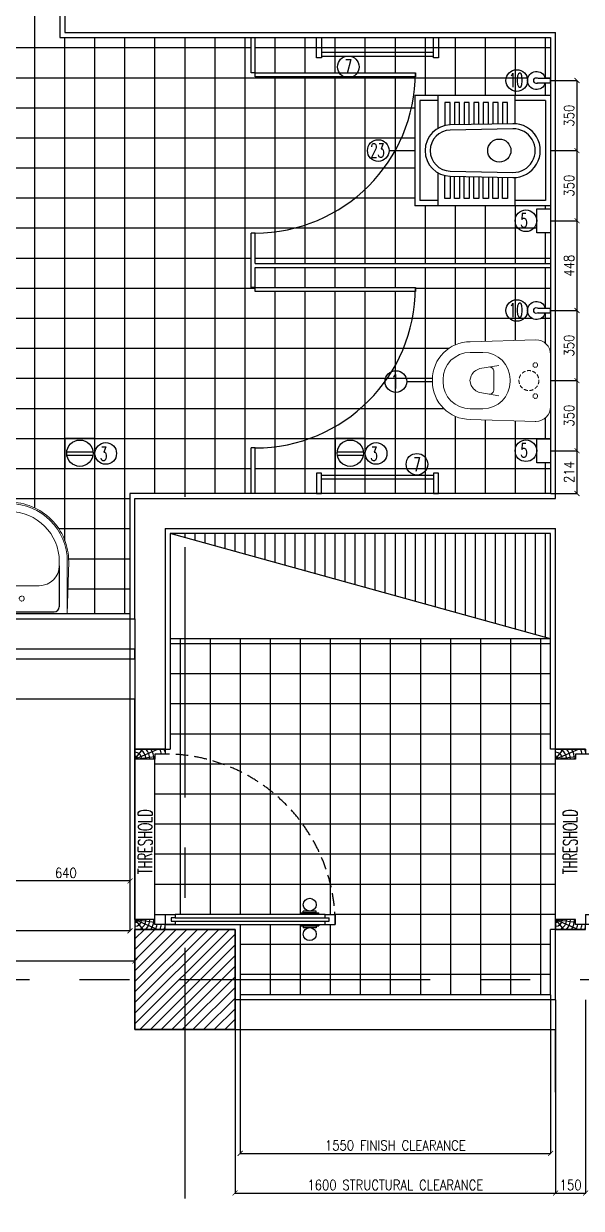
# Model space of a CAD drawing. Extents: x -139655 to -110778, y 166361 to 186286.
# Drawn here: x -123580 to -120796, y 176227 to 182138 of the extents above; entities that cross this region are included whole.
import ezdxf

# ---------------------------------------------------------------- set-up
doc = ezdxf.new("R2010")
doc.units = 0
doc.header["$LTSCALE"] = 500
doc.header["$MEASUREMENT"] = 0
for name, pattern in [('CENTERX2', [4, 2.5, -0.5, 0.5, -0.5]), ('DASHED', [0.75, 0.5, -0.25]), ('HIDDEN', [0.375, 0.25, -0.125]), ('HIDDEN2', [0.1875, 0.125, -0.0625])]:
    doc.linetypes.add(name, pattern=pattern)
doc.layers.get('0').update_dxf_attribs({"linetype": 'CONTINUOUS'})
doc.layers.get('DEFPOINTS').update_dxf_attribs({"linetype": 'CONTINUOUS'})
for name, color, linetype in [('2', 2, 'CONTINUOUS'), ('AXES', 11, 'CENTERX2'), ('COL', 5, 'CONTINUOUS'), ('DIM-NEW', 4, 'CONTINUOUS'), ('Dimout', 4, 'CONTINUOUS'), ('DOOR', 2, 'CONTINUOUS'), ('DW', 7, 'CONTINUOUS'), ('ELE', 3, 'CONTINUOUS'), ('FIX', 2, 'CONTINUOUS'), ('HAT', 8, 'CONTINUOUS'), ('JUMP', 2, 'CONTINUOUS'), ('LIFTS', 3, 'CONTINUOUS'), ('PART', 9, 'CONTINUOUS'), ('Plaster', 7, 'CONTINUOUS'), ('Tile', 5, 'CONTINUOUS'), ('TXT', 2, 'CONTINUOUS'), ('WALL', 6, 'CONTINUOUS')]:
    doc.layers.add(name, color=color, linetype=linetype)
doc.styles.add('DIM', font='simplex.shx', dxfattribs={"width": 0.85})
doc.styles.add('ROMANS', font='romans.shx', dxfattribs={"width": 0.6})
doc.dimstyles.new('DIM1-25', dxfattribs={"dimscale": 25, "dimtxt": 2, "dimasz": 1, "dimexe": 0.03, "dimexo": 0.03, "dimgap": 0.6, "dimtad": 1, "dimdec": 0, "dimdsep": 46, "dimtxsty": 'DIM', "dimblk1": 'ARCHTICK', "dimblk2": 'ARCHTICK', "dimsah": 1, "dimcen": 0.09, "dimdle": 0.03, "dimclrd": 256, "dimclrt": 2, "dimadec": 0, "dimazin": 0, "dimtfac": 1, "dimtdec": 0, "dimtix": 1, "dimtmove": 1, "dimatfit": 3, "dimldrblk": 'ARCHTICK', "dimfxl": 0, "dimtvp": 2, "dimtolj": 1, "dimtzin": 0, "dimarcsym": 0})

# ---------------------------------------------------------------- blocks, each defined once
blk = doc.blocks.new('WC1')
at = {"layer": 'FIX', "lineweight": 20}
for p, q in [((-210, 203.8), (-538, 193.8)), ((-475, 140.8), (-538, 140.8)), ((-394.8, 75.7), (-490.4, 60.1)), ((-727, 4.8), (-727, -4.8)), ((-674, 4.8), (-674, -4.8)), ((-533.7, 24.2), (-539.5, 0)), ((-539.5, 0), (-533.7, -24.2)), ((-339, 4.8), (-339, -4.8)), ((-490.4, -60.1), (-394.8, -75.7)), ((-538, -140.8), (-475, -140.8)), ((-538, -193.8), (-210, -203.8))]:
    blk.add_line(p, q, dxfattribs=at)
at = {"layer": 'FIX', "linetype": 'Continuous', "lineweight": 20}
blk.add_line((-420.1, -47.3), (-420.4, 44.6), dxfattribs=at)
at = {"layer": 'FIX', "lineweight": 20}
blk.add_lwpolyline([(-213.2, -203.8), (-210, -203.8, 0.414214), (-137, -130.8), (-137, 0), (-137, 130.8, 0.414214), (-210, 203.8)], format="xyb", dxfattribs=at)
at = {"layer": 'FIX', "linetype": 'HIDDEN', "lineweight": 20, "ltscale": 0.05}
for centre in [(-213.2, 77.5), (-213.2, -77.5)]:
    blk.add_circle(centre, 11.6, dxfattribs=at)
at = {"layer": 'FIX', "linetype": 'HIDDEN2', "lineweight": 20, "ltscale": 0.3}
blk.add_circle((-245, 0), 49.8, dxfattribs=at)
at = {"layer": 'FIX', "lineweight": 20}
for centre, radius, start, end in [((-538, 4.8), 189, 90, 180), ((-538, 4.8), 136, 90, 180), ((-475, 4.8), 136, 360, 90), ((-464.4, -17.6), 82, 108.49595, 128.92417), ((-473, -6.9), 68.2, 128.92417, 152.84682), ((-538, -4.8), 189, 180, 270), ((-538, -4.8), 136, 180, 270), ((-473, 6.9), 68.2, 207.15318, 231.07583), ((-464.4, 17.6), 82, 231.07583, 251.50405), ((-475, -4.8), 136, 270, 0)]:
    blk.add_arc(centre, radius, start, end, dxfattribs=at)
at = {"layer": 'FIX', "linetype": 'Continuous', "lineweight": 20}
for centre, start, end in [((-442.7, 45.5), 357.66621, 91.61215), ((-442.4, -45.6), 268.38785, 2.33379)]:
    blk.add_arc(centre, 22.3, start, end, dxfattribs=at)
blk = doc.blocks.new('_ARCHTICK')
at = {"color": 0, "linetype": 'ByBlock', "const_width": 0.15}
blk.add_lwpolyline([(-0.5, -0.5), (0.5, 0.5)], dxfattribs=at)
blk = doc.blocks.new('*D149')
at = {"layer": 'DEFPOINTS', "color": 0}
for p in [(-120949.4, 180706.9), (-120817.3, 180706.9), (-120949.4, 180357.3)]:
    blk.add_point(p, dxfattribs=at)
at = {"layer": 'Dimout', "color": 0, "lineweight": -2}
for p, q in [((-120948.7, 180706.9), (-120816.5, 180706.9)), ((-120948.7, 180357.3), (-120816.5, 180357.3))]:
    blk.add_line(p, q, dxfattribs=at)
at = {"layer": 'Dimout', "lineweight": -2}
blk.add_line((-120817.3, 180356.6), (-120817.3, 180707.6), dxfattribs=at)
at = {"layer": 'Dimout', "lineweight": -2, "xscale": 25, "yscale": 25, "zscale": 25}
for p, rotation in [((-120817.3, 180706.9), 90), ((-120817.3, 180357.3), 270)]:
    blk.add_blockref('_ARCHTICK', p, dxfattribs=dict(at, rotation=rotation))
at = {"layer": 'Dimout', "color": 2, "insert": (-120857.3, 180532.1), "char_height": 50, "attachment_point": 5, "rotation": 90, "style": 'DIM'}
blk.add_mtext('\\A1;350', dxfattribs=at)
blk = doc.blocks.new('*D89')
at = {"layer": 'DEFPOINTS', "color": 0}
for p in [(-125349.4, 179168.6), (-123024.4, 179168.6), (-125349.4, 177460.4)]:
    blk.add_point(p, dxfattribs=at)
at = {"layer": 'Dimout', "color": 0, "lineweight": -2}
for p, q in [((-125349.4, 179167.8), (-125349.4, 177459.7)), ((-123024.4, 179167.8), (-123024.4, 177459.7))]:
    blk.add_line(p, q, dxfattribs=at)
at = {"layer": 'Dimout', "lineweight": -2}
blk.add_line((-123023.7, 177460.4), (-125350.2, 177460.4), dxfattribs=at)
at = {"layer": 'Dimout', "lineweight": -2, "xscale": 25, "yscale": 25, "zscale": 25, "rotation": 180}
blk.add_blockref('_ARCHTICK', (-125349.4, 177460.4), dxfattribs=at)
at = {"layer": 'Dimout', "lineweight": -2, "xscale": 25, "yscale": 25, "zscale": 25}
blk.add_blockref('_ARCHTICK', (-123024.4, 177460.4), dxfattribs=at)
at = {"layer": 'Dimout', "color": 2, "insert": (-124186.9, 177500.4), "char_height": 50, "attachment_point": 5, "style": 'DIM'}
blk.add_mtext('\\A1;2325 STRUCTURAL CLEARANCE', dxfattribs=at)
blk = doc.blocks.new('*D86')
at = {"layer": 'DEFPOINTS', "color": 0}
for p in [(-125324.4, 179193.6), (-123049.4, 179193.6), (-125324.4, 177611.3)]:
    blk.add_point(p, dxfattribs=at)
at = {"layer": 'Dimout', "color": 0, "lineweight": -2}
for p, q in [((-125324.4, 179192.8), (-125324.4, 177610.6)), ((-123049.4, 179192.8), (-123049.4, 177610.6))]:
    blk.add_line(p, q, dxfattribs=at)
at = {"layer": 'Dimout', "lineweight": -2}
blk.add_line((-123048.7, 177611.3), (-125325.2, 177611.3), dxfattribs=at)
at = {"layer": 'Dimout', "lineweight": -2, "xscale": 25, "yscale": 25, "zscale": 25, "rotation": 180}
blk.add_blockref('_ARCHTICK', (-125324.4, 177611.3), dxfattribs=at)
at = {"layer": 'Dimout', "lineweight": -2, "xscale": 25, "yscale": 25, "zscale": 25}
blk.add_blockref('_ARCHTICK', (-123049.4, 177611.3), dxfattribs=at)
at = {"layer": 'Dimout', "color": 2, "insert": (-124186.9, 177651.3), "char_height": 50, "attachment_point": 5, "style": 'DIM'}
blk.add_mtext('\\A1;2275 FINISH CLEARANCE', dxfattribs=at)
blk = doc.blocks.new('*D105')
at = {"layer": 'DEFPOINTS', "color": 0}
for p in [(-120924.4, 177268.6), (-120774.4, 177268.6), (-120774.4, 176303.4)]:
    blk.add_point(p, dxfattribs=at)
at = {"layer": 'Dimout', "color": 0, "lineweight": -2}
for p, q in [((-120924.4, 177267.8), (-120924.4, 176302.7)), ((-120774.4, 177267.8), (-120774.4, 176302.7))]:
    blk.add_line(p, q, dxfattribs=at)
at = {"layer": 'Dimout', "lineweight": -2}
blk.add_line((-120925.2, 176303.4), (-120773.7, 176303.4), dxfattribs=at)
at = {"layer": 'Dimout', "lineweight": -2, "xscale": 25, "yscale": 25, "zscale": 25, "rotation": 180}
blk.add_blockref('_ARCHTICK', (-120924.4, 176303.4), dxfattribs=at)
at = {"layer": 'Dimout', "lineweight": -2, "xscale": 25, "yscale": 25, "zscale": 25}
blk.add_blockref('_ARCHTICK', (-120774.4, 176303.4), dxfattribs=at)
at = {"layer": 'Dimout', "color": 2, "insert": (-120849.4, 176343.4), "char_height": 50, "attachment_point": 5, "style": 'DIM'}
blk.add_mtext('\\A1;150', dxfattribs=at)
blk = doc.blocks.new('*D73')
at = {"layer": 'DEFPOINTS', "color": 0}
for p in [(-122524.4, 177268.6), (-120924.4, 177268.6), (-120924.4, 176303.4)]:
    blk.add_point(p, dxfattribs=at)
at = {"layer": 'Dimout', "color": 0, "lineweight": -2}
for p, q in [((-122524.4, 177267.8), (-122524.4, 176302.7)), ((-120924.4, 177267.8), (-120924.4, 176302.7))]:
    blk.add_line(p, q, dxfattribs=at)
at = {"layer": 'Dimout', "lineweight": -2}
blk.add_line((-122525.2, 176303.4), (-120923.7, 176303.4), dxfattribs=at)
at = {"layer": 'Dimout', "lineweight": -2, "xscale": 25, "yscale": 25, "zscale": 25, "rotation": 180}
blk.add_blockref('_ARCHTICK', (-122524.4, 176303.4), dxfattribs=at)
at = {"layer": 'Dimout', "lineweight": -2, "xscale": 25, "yscale": 25, "zscale": 25}
blk.add_blockref('_ARCHTICK', (-120924.4, 176303.4), dxfattribs=at)
at = {"layer": 'Dimout', "color": 2, "insert": (-121724.4, 176343.4), "char_height": 50, "attachment_point": 5, "style": 'DIM'}
blk.add_mtext('\\A1;1600 STRUCTURAL CLEARANCE', dxfattribs=at)
blk = doc.blocks.new('*D72')
at = {"layer": 'DEFPOINTS', "color": 0}
for p in [(-122499.4, 177293.6), (-120949.4, 177293.6), (-120949.4, 176501)]:
    blk.add_point(p, dxfattribs=at)
at = {"layer": 'Dimout', "color": 0, "lineweight": -2}
for p, q in [((-122499.4, 177292.8), (-122499.4, 176500.2)), ((-120949.4, 177292.8), (-120949.4, 176500.2))]:
    blk.add_line(p, q, dxfattribs=at)
at = {"layer": 'Dimout', "lineweight": -2}
blk.add_line((-122500.2, 176501), (-120948.7, 176501), dxfattribs=at)
at = {"layer": 'Dimout', "lineweight": -2, "xscale": 25, "yscale": 25, "zscale": 25, "rotation": 180}
blk.add_blockref('_ARCHTICK', (-122499.4, 176501), dxfattribs=at)
at = {"layer": 'Dimout', "lineweight": -2, "xscale": 25, "yscale": 25, "zscale": 25}
blk.add_blockref('_ARCHTICK', (-120949.4, 176501), dxfattribs=at)
at = {"layer": 'Dimout', "color": 2, "insert": (-121724.4, 176541), "char_height": 50, "attachment_point": 5, "style": 'DIM'}
blk.add_mtext('\\A1;1550 FINISH CLEARANCE', dxfattribs=at)
blk = doc.blocks.new('A$C67076F16')
at = {"layer": 'DIM-NEW'}
for p, q in [((0.0127, 0.0913), (0.1876, 0.0913)), ((0.0138, 0.1136), (0.1863, 0.1136))]:
    blk.add_line(p, q, dxfattribs=at)
at = {"layer": 'DW'}
blk.add_lwpolyline([(0, 0.2), (0, 0), (0.2, 0), (0.2, 0.2)], close=True, dxfattribs=at)
at = {"layer": 'FIX', "color": 2}
blk.add_circle((0.1, 0.0983), 0.0876, dxfattribs=at)
blk = doc.blocks.new('A$C6F351844')
for p, q in [((0, 0.1016), (0.0254, 0.1016)), ((0, 0), (0, 0.1016)), ((0.0254, 0.1016), (0.0254, 0)), ((0.5842, 0.0921), (0.0254, 0.0921)), ((0.5842, 0.073), (0.0254, 0.073)), ((0.5842, 0), (0.5842, 0.1016)), ((0.5842, 0.1016), (0.6096, 0.1016)), ((0.6096, 0.1016), (0.6096, 0)), ((0.0254, 0), (0, 0)), ((0.6096, 0), (0.5842, 0))]:
    blk.add_line(p, q)
blk = doc.blocks.new('*X22')
at = {"color": 0}
for p, q in [((49339.2, 149518.6), (49810.4, 149989.7)), ((49339.2, 149571.6), (49757.3, 149989.7)), ((49339.2, 149624.6), (49704.3, 149989.7)), ((49339.2, 149677.7), (49651.3, 149989.7)), ((49339.2, 149730.7), (49598.2, 149989.7)), ((49339.2, 149783.7), (49545.2, 149989.7)), ((49339.2, 149836.8), (49492.2, 149989.7)), ((49339.2, 149889.8), (49439.1, 149989.7)), ((49339.2, 149942.8), (49386.1, 149989.7)), ((49363.4, 149489.7), (49839.2, 149965.5)), ((49416.4, 149489.7), (49839.2, 149912.5)), ((49469.5, 149489.7), (49839.2, 149859.5)), ((49522.5, 149489.7), (49839.2, 149806.4)), ((49575.5, 149489.7), (49839.2, 149753.4)), ((49628.6, 149489.7), (49839.2, 149700.4)), ((49681.6, 149489.7), (49839.2, 149647.3)), ((49734.6, 149489.7), (49839.2, 149594.3)), ((49787.7, 149489.7), (49839.2, 149541.3))]:
    blk.add_line(p, q, dxfattribs=at)
blk = doc.blocks.new('COL50')
at = {"layer": 'COL'}
blk.add_lwpolyline([(-250, 250), (-250, -250), (250, -250), (250, 250)], close=True, dxfattribs=at)
blk = doc.blocks.new('DOOR90')
at = {"layer": 'DOOR', "color": 0, "linetype": 'ByBlock'}
for p, q in [((-150, 0), (-150, -25)), ((-150, 0), (0, 0)), ((0, -50), (0, 0)), ((-1000, -25), (-1000, -75)), ((-1000, -75), (-1000, -25)), ((-950, -25), (-1000, -25)), ((-970, -42), (-970, -58)), ((-950, -42), (-970, -42)), ((-950, -58), (-970, -58)), ((-950, -25), (-950, -42)), ((-950, -58), (-950, -75)), ((-917.6, -25), (-917.6, -17.8)), ((-827.6, -17.8), (-917.6, -17.8)), ((-905, -17.8), (-905, -8.8)), ((-905, -8.8), (-840.2, -8.8)), ((-905, -17.8), (-840.2, -17.8)), ((-840.2, -17.8), (-840.2, -8.8)), ((-827.6, -25), (-827.6, -17.8)), ((-200, -42), (-200, -25)), ((-200, -25), (-150, -25)), ((-180, -42), (-200, -42)), ((-200, -75), (-200, -58)), ((-200, -58), (-180, -58)), ((-180, -58), (-180, -42)), ((-150, -75), (-150, -25)), ((-150, -25), (-100, -25)), ((-100, -25), (-100, -50)), ((-100, -50), (0, -50)), ((-950, -75), (-1000, -75)), ((-917.6, -75), (-917.6, -82.2)), ((-827.6, -82.2), (-917.6, -82.2)), ((-905, -82.2), (-905, -91.2)), ((-905, -82.2), (-840.2, -82.2)), ((-905, -91.2), (-840.2, -91.2)), ((-840.2, -82.2), (-840.2, -91.2)), ((-827.6, -75), (-827.6, -82.2)), ((-150, -75), (-200, -75)), ((-150, -900), (-150, -875)), ((-150, -875), (-100, -875)), ((-100, -850), (0, -850)), ((-100, -875), (-100, -850)), ((0, -850), (0, -900)), ((0, -900), (-150, -900)), ((-150, -900), (0, -900))]:
    blk.add_line(p, q, dxfattribs=at)
at = {"layer": 'DOOR', "color": 9, "linetype": 'ByBlock'}
for p, q in [((0, -50), (-113.7, 0)), ((0, -50), (-40.1, 0)), ((0, -50), (-100, -36.6)), ((0, -850), (-113.7, -900)), ((0, -850), (-100, -863.4)), ((0, -850), (-40.1, -900))]:
    blk.add_line(p, q, dxfattribs=at)
at = {"layer": 'DOOR', "linetype": 'ByBlock'}
for p, q in [((-200, -25), (-950, -25)), ((-200, -42), (-950, -42)), ((-200, -58), (-950, -58)), ((-950, -75), (-200, -75))]:
    blk.add_line(p, q, dxfattribs=at)
at = {"layer": 'DOOR', "color": 0, "linetype": 'ByBlock'}
for centre in [(-872.6, 23.5), (-872.6, -123.5)]:
    blk.add_circle(centre, 32.4, dxfattribs=at)
at = {"layer": 'DOOR', "color": 9, "linetype": 'ByBlock'}
for centre, radius, start, end in [((0, -50), 154.4, 161.10529, 166.28577), ((0, -50), 134.4, 158.15985, 169.28002), ((0, -50), 94.4, 148.01819, 180), ((0, -50), 74.4, 137.77643, 180), ((0, -50), 114.4, 154.08384, 167.37743), ((0, -50), 54.4, 113.20738, 180), ((0, -50), 34.4, 90, 180), ((0, -50), 14.4, 90, 180), ((0, -850), 154.4, 193.71423, 198.89471), ((0, -850), 134.4, 190.71998, 201.84015), ((0, -850), 94.4, 180, 211.98181), ((0, -850), 74.4, 180, 222.22357), ((0, -850), 54.4, 180, 246.79262), ((0, -850), 34.4, 180, 270), ((0, -850), 14.4, 180, 270)]:
    blk.add_arc(centre, radius, start, end, dxfattribs=at)
at = {"layer": 'DOOR', "linetype": 'HIDDEN', "ltscale": 0.5}
blk.add_arc((-150, -25), 850, 180, 270, dxfattribs=at)
blk = doc.blocks.new('*D93')
at = {"layer": 'DEFPOINTS', "color": 0}
for p in [(-123689.6, 179193.6), (-123049.4, 179193.6), (-123689.6, 177860.7)]:
    blk.add_point(p, dxfattribs=at)
at = {"layer": 'Dimout', "color": 0, "lineweight": -2}
for p, q in [((-123689.6, 179192.8), (-123689.6, 177859.9)), ((-123049.4, 179192.8), (-123049.4, 177859.9))]:
    blk.add_line(p, q, dxfattribs=at)
at = {"layer": 'Dimout', "lineweight": -2}
blk.add_line((-123048.7, 177860.7), (-123690.3, 177860.7), dxfattribs=at)
at = {"layer": 'Dimout', "lineweight": -2, "xscale": 25, "yscale": 25, "zscale": 25, "rotation": 180}
blk.add_blockref('_ARCHTICK', (-123689.6, 177860.7), dxfattribs=at)
at = {"layer": 'Dimout', "lineweight": -2, "xscale": 25, "yscale": 25, "zscale": 25}
blk.add_blockref('_ARCHTICK', (-123049.4, 177860.7), dxfattribs=at)
at = {"layer": 'Dimout', "color": 2, "insert": (-123369.5, 177900.7), "char_height": 50, "attachment_point": 5, "style": 'DIM'}
blk.add_mtext('\\A1;640', dxfattribs=at)
blk = doc.blocks.new('LAV-003')
at = {"layer": 'FIX', "linetype": 'Continuous', "lineweight": 20}
for p, q in [((-327.5, -285), (-327.5, -25)), ((327.5, -285), (327.5, -25)), ((0, -165), (-187.5, -165)), ((0, -165), (187.5, -165)), ((-287.5, -285), (-287.5, -265)), ((287.5, -285), (287.5, -265)), ((0, -535), (-37.5, -535)), ((0, -575), (-37.5, -575)), ((0, -535), (37.5, -535)), ((0, -575), (37.5, -575))]:
    blk.add_line(p, q, dxfattribs=at)
at = {"layer": 'FIX', "linetype": 'ByBlock'}
blk.add_line((-327.5, -25), (327.5, -25), dxfattribs=at)
at = {"layer": 'FIX', "linetype": 'ByBlock', "ltscale": 0.3}
for p, q in [((0, -35), (-262.5, -35)), ((0, -35), (262.5, -35)), ((-287.5, -265), (-287.5, -60)), ((287.5, -265), (287.5, -60))]:
    blk.add_line(p, q, dxfattribs=at)
at = {"layer": 'FIX', "lineweight": 20}
for p, q in [((-15.6, -100.9), (15.5, -100.9)), ((0, -85.4), (0, -116.5))]:
    blk.add_line(p, q, dxfattribs=at)
at = {"layer": 'FIX', "linetype": 'DASHED', "lineweight": 20, "ltscale": 0.04}
for p, q in [((-35.7, -230.5), (36.6, -230.5)), ((0, -193.9), (0, -266.1))]:
    blk.add_line(p, q, dxfattribs=at)
at = {"layer": 'FIX', "linetype": 'Continuous', "lineweight": 20}
blk.add_lwpolyline([(294.8, -25), (0, -25), (-327.5, -25), (-334.5, -285, 0.414214), (-37.5, -582), (0, -582), (37.5, -582, 0.414214), (334.5, -285), (327.5, -25), (0, -25)], format="xyb", dxfattribs=at)
at = {"layer": 'FIX', "linetype": 'HIDDEN', "lineweight": 20, "ltscale": 0.05}
for centre in [(-100, -100.9), (100, -100.9)]:
    blk.add_circle(centre, 12.4, dxfattribs=at)
at = {"layer": 'FIX', "lineweight": 20}
for centre, radius in [((0, -100.9), 15.5), ((0.5, -230), 29.5), ((0.5, -230), 22.5)]:
    blk.add_circle(centre, radius, dxfattribs=at)
at = {"layer": 'FIX', "linetype": 'ByBlock', "ltscale": 0.3}
for centre, start, end in [((-262.5, -60), 90, 180), ((262.5, -60), 0, 90)]:
    blk.add_arc(centre, 25, start, end, dxfattribs=at)
at = {"layer": 'FIX', "linetype": 'Continuous', "lineweight": 20}
for centre, radius, start, end in [((-187.5, -265), 100, 90, 180), ((187.5, -265), 100, 0, 90), ((-37.5, -285), 290, 180, 270), ((-37.5, -285), 250, 180, 270), ((37.5, -285), 250, 270, 0), ((37.5, -285), 290, 270, 0)]:
    blk.add_arc(centre, radius, start, end, dxfattribs=at)
blk = doc.blocks.new('*D151')
at = {"layer": 'DEFPOINTS', "color": 0}
for p in [(-120949.4, 180007.2), (-120817.3, 180007.2), (-120949.4, 179793.6)]:
    blk.add_point(p, dxfattribs=at)
at = {"layer": 'Dimout', "color": 0, "lineweight": -2}
for p, q in [((-120948.7, 180007.2), (-120816.5, 180007.2)), ((-120948.7, 179793.6), (-120816.5, 179793.6))]:
    blk.add_line(p, q, dxfattribs=at)
at = {"layer": 'Dimout', "lineweight": -2}
blk.add_line((-120817.3, 179792.8), (-120817.3, 180007.9), dxfattribs=at)
at = {"layer": 'Dimout', "lineweight": -2, "xscale": 25, "yscale": 25, "zscale": 25}
for p, rotation in [((-120817.3, 180007.2), 90), ((-120817.3, 179793.6), 270)]:
    blk.add_blockref('_ARCHTICK', p, dxfattribs=dict(at, rotation=rotation))
at = {"layer": 'Dimout', "color": 2, "insert": (-120857.3, 179900.4), "char_height": 50, "attachment_point": 5, "rotation": 90, "style": 'DIM'}
blk.add_mtext('\\A1;214', dxfattribs=at)
blk = doc.blocks.new('*D150')
at = {"layer": 'DEFPOINTS', "color": 0}
for p in [(-120949.4, 180357.3), (-120817.3, 180357.3), (-120949.4, 180007.2)]:
    blk.add_point(p, dxfattribs=at)
at = {"layer": 'Dimout', "color": 0, "lineweight": -2}
for p, q in [((-120948.7, 180357.3), (-120816.5, 180357.3)), ((-120948.7, 180007.2), (-120816.5, 180007.2))]:
    blk.add_line(p, q, dxfattribs=at)
at = {"layer": 'Dimout', "lineweight": -2}
blk.add_line((-120817.3, 180006.4), (-120817.3, 180358.1), dxfattribs=at)
at = {"layer": 'Dimout', "lineweight": -2, "xscale": 25, "yscale": 25, "zscale": 25}
for p, rotation in [((-120817.3, 180357.3), 90), ((-120817.3, 180007.2), 270)]:
    blk.add_blockref('_ARCHTICK', p, dxfattribs=dict(at, rotation=rotation))
at = {"layer": 'Dimout', "color": 2, "insert": (-120857.3, 180182.3), "char_height": 50, "attachment_point": 5, "rotation": 90, "style": 'DIM'}
blk.add_mtext('\\A1;350', dxfattribs=at)
blk = doc.blocks.new('A$C51047138')
at = {"layer": 'FIX'}
for p, q in [((677.9, 550), (0, 550)), ((0, 550), (0, 0)), ((115.1, 550), (115.1, 385.8)), ((498.8, 550), (498.8, 409.1)), ((677.9, 550), (677.9, 0)), ((115.1, 524.4), (25.6, 524.4)), ((25.6, 524.4), (25.6, 25.6)), ((115.1, 524.4), (25.6, 524.4)), ((150.3, 514.6), (150.3, 399.6)), ((175.9, 514.6), (150.3, 514.6)), ((175.9, 402.9), (175.9, 514.6)), ((198.3, 514.6), (198.3, 403.3)), ((223.8, 514.6), (198.3, 514.6)), ((223.8, 403.8), (223.8, 514.6)), ((246.2, 514.6), (246.2, 404.3)), ((271.8, 514.6), (246.2, 514.6)), ((271.8, 404.8), (271.8, 514.6)), ((294.2, 514.6), (294.2, 405.3)), ((319.8, 514.6), (294.2, 514.6)), ((319.8, 405.8), (319.8, 514.6)), ((342.2, 514.6), (342.2, 406.3)), ((367.7, 514.6), (342.2, 514.6)), ((367.7, 406.8), (367.7, 514.6)), ((390.1, 514.6), (390.1, 407.2)), ((415.7, 514.6), (390.1, 514.6)), ((415.7, 407.8), (415.7, 514.6)), ((438.1, 514.6), (438.1, 408.2)), ((463.7, 514.6), (438.1, 514.6)), ((463.7, 408.7), (463.7, 514.6)), ((652.3, 524.4), (498.8, 524.4)), ((652.3, 524.4), (652.3, 25.6)), ((51.2, 275), (51.2, 275)), ((115.1, 164.2), (115.1, 0)), ((150.3, 35.4), (150.3, 150.4)), ((175.9, 147.1), (175.9, 35.4)), ((198.3, 35.4), (198.3, 146.7)), ((223.8, 146.2), (223.8, 35.4)), ((246.2, 35.4), (246.2, 145.7)), ((271.8, 145.2), (271.8, 35.4)), ((294.2, 35.4), (294.2, 144.7)), ((319.8, 144.2), (319.8, 35.4)), ((342.2, 35.4), (342.2, 143.7)), ((367.7, 143.2), (367.7, 35.4)), ((390.1, 35.4), (390.1, 142.8)), ((415.7, 142.2), (415.7, 35.4)), ((438.1, 35.4), (438.1, 141.8)), ((463.7, 141.3), (463.7, 35.4)), ((498.8, 140.8), (498.8, 0)), ((115.1, 25.6), (25.6, 25.6)), ((115.1, 25.6), (25.6, 25.6)), ((175.9, 35.4), (150.3, 35.4)), ((223.8, 35.4), (198.3, 35.4)), ((271.8, 35.4), (246.2, 35.4)), ((319.8, 35.4), (294.2, 35.4)), ((367.7, 35.4), (342.2, 35.4)), ((415.7, 35.4), (390.1, 35.4)), ((463.7, 35.4), (438.1, 35.4)), ((652.3, 25.6), (498.8, 25.6)), ((677.9, 0), (0, 0))]:
    blk.add_line(p, q, dxfattribs=at)
for points in [[(489.7, 409.3), (176.5, 402.9, 0.979796), (176.5, 147.1), (489.7, 140.7)], [(490.2, 383.7), (177, 377.3, 0.979796), (177, 172.7), (490.2, 166.3)], [(489.7, 140.7, 1.020621), (489.7, 409.3, 1.020621)], [(490.2, 166.3, 1.020621), (490.2, 383.7, 1.020621)]]:
    blk.add_lwpolyline(points, format="xyb", dxfattribs=at)
blk.add_circle((422.1, 275), 57.8, dxfattribs=at)
blk = doc.blocks.new('A$C785E76E1')
at = {"layer": 'JUMP'}
for p, q in [((0.033, 0.0529), (0.033, 0.1149)), ((0.057, 0.0529), (0.057, 0.1149))]:
    blk.add_line(p, q, dxfattribs=at)
for radius, start, end in [(0.045, 105.47818, 74.52182), (0.0144, 146.44269, 33.55731)]:
    blk.add_arc((0.045, 0.045), radius, start, end, dxfattribs=at)
blk = doc.blocks.new('*D148')
at = {"layer": 'DEFPOINTS', "color": 0}
for p in [(-120949.4, 181154.7), (-120817.3, 181154.7), (-120949.4, 180706.9)]:
    blk.add_point(p, dxfattribs=at)
at = {"layer": 'Dimout', "color": 0, "lineweight": -2}
for p, q in [((-120948.7, 181154.7), (-120816.5, 181154.7)), ((-120948.7, 180706.9), (-120816.5, 180706.9))]:
    blk.add_line(p, q, dxfattribs=at)
at = {"layer": 'Dimout', "lineweight": -2}
blk.add_line((-120817.3, 180706.1), (-120817.3, 181155.4), dxfattribs=at)
at = {"layer": 'Dimout', "lineweight": -2, "xscale": 25, "yscale": 25, "zscale": 25}
for p, rotation in [((-120817.3, 181154.7), 90), ((-120817.3, 180706.9), 270)]:
    blk.add_blockref('_ARCHTICK', p, dxfattribs=dict(at, rotation=rotation))
at = {"layer": 'Dimout', "color": 2, "insert": (-120857.3, 180930.8), "char_height": 50, "attachment_point": 5, "rotation": 90, "style": 'DIM'}
blk.add_mtext('\\A1;448', dxfattribs=at)
blk = doc.blocks.new('*D147')
at = {"layer": 'DEFPOINTS', "color": 0}
for p in [(-120949.4, 181504.8), (-120817.3, 181504.8), (-120949.4, 181154.7)]:
    blk.add_point(p, dxfattribs=at)
at = {"layer": 'Dimout', "color": 0, "lineweight": -2}
for p, q in [((-120948.7, 181504.8), (-120816.5, 181504.8)), ((-120948.7, 181154.7), (-120816.5, 181154.7))]:
    blk.add_line(p, q, dxfattribs=at)
at = {"layer": 'Dimout', "lineweight": -2}
blk.add_line((-120817.3, 181153.9), (-120817.3, 181505.6), dxfattribs=at)
at = {"layer": 'Dimout', "lineweight": -2, "xscale": 25, "yscale": 25, "zscale": 25}
for p, rotation in [((-120817.3, 181504.8), 90), ((-120817.3, 181154.7), 270)]:
    blk.add_blockref('_ARCHTICK', p, dxfattribs=dict(at, rotation=rotation))
at = {"layer": 'Dimout', "color": 2, "insert": (-120857.3, 181329.8), "char_height": 50, "attachment_point": 5, "rotation": 90, "style": 'DIM'}
blk.add_mtext('\\A1;350', dxfattribs=at)
blk = doc.blocks.new('*D146')
at = {"layer": 'DEFPOINTS', "color": 0}
for p in [(-120949.4, 181854.4), (-120817.3, 181854.4), (-120949.4, 181504.8)]:
    blk.add_point(p, dxfattribs=at)
at = {"layer": 'Dimout', "color": 0, "lineweight": -2}
for p, q in [((-120948.7, 181854.4), (-120816.5, 181854.4)), ((-120948.7, 181504.8), (-120816.5, 181504.8))]:
    blk.add_line(p, q, dxfattribs=at)
at = {"layer": 'Dimout', "lineweight": -2}
blk.add_line((-120817.3, 181504.1), (-120817.3, 181855.1), dxfattribs=at)
at = {"layer": 'Dimout', "lineweight": -2, "xscale": 25, "yscale": 25, "zscale": 25}
for p, rotation in [((-120817.3, 181854.4), 90), ((-120817.3, 181504.8), 270)]:
    blk.add_blockref('_ARCHTICK', p, dxfattribs=dict(at, rotation=rotation))
at = {"layer": 'Dimout', "color": 2, "insert": (-120857.3, 181679.6), "char_height": 50, "attachment_point": 5, "rotation": 90, "style": 'DIM'}
blk.add_mtext('\\A1;350', dxfattribs=at)

msp = doc.modelspace()

# ---------------------------------------------------------------- linework, layer by layer
at = {"layer": '2'}
for points in [[(-120949.4, 181094.7), (-121018.3, 181094.7), (-121018.3, 181214.7), (-120949.4, 181214.7)], [(-120949.4, 179947.2), (-121018.3, 179947.2), (-121018.3, 180067.2), (-120949.4, 180067.2)]]:
    msp.add_lwpolyline(points, close=True, dxfattribs=at)
at = {"layer": 'AXES'}
for p, q in [((-122774.4, 176276.8), (-122774.4, 185819.2)), ((-126801.3, 177368.6), (-114791, 177368.6))]:
    msp.add_line(p, q, dxfattribs=at)
at = {"layer": 'ELE'}
for p, q in [((-121755.6, 181504.8), (-121627.3, 181504.8)), ((-121667.7, 180352.5), (-121539.4, 180352.5)), ((-120924.4, 177618.6), (-120924.4, 178518.6)), ((-123024.4, 177668.6), (-123024.4, 178468.6)), ((-122927.3, 178468.6), (-122927.3, 177643.6))]:
    msp.add_line(p, q, dxfattribs=at)
at = {"layer": 'FIX'}
for p, q in [((-120949.4, 181842.4), (-120949.4, 181866.4)), ((-120949.4, 180694.9), (-120949.4, 180718.9))]:
    msp.add_line(p, q, dxfattribs=at)
at = {"layer": 'FIX', "color": 2}
for centre in [(-121959.2, 181922.6), (-121118.3, 181854.4), (-121809.6, 181504.8), (-121072.3, 181154.7), (-121118.3, 180706.9), (-121721.6, 180352.5), (-123170.4, 179993.6), (-121820.4, 179993.6), (-121072.3, 180007.2), (-121616.5, 179939.6)]:
    msp.add_circle(centre, 54, dxfattribs=at)
at = {"layer": 'LIFTS', "color": 8}
for p, q in [((-120949.4, 179068.6), (-122849.4, 179593.6)), ((-122824.4, 179586.7), (-122824.4, 179593.6)), ((-122774.4, 179572.9), (-122774.4, 179593.6)), ((-122774.4, 179572.9), (-122774.4, 179593.6)), ((-122724.4, 179559), (-122724.4, 179593.6)), ((-122674.4, 179545.2), (-122674.4, 179593.6)), ((-122624.4, 179531.4), (-122624.4, 179593.6)), ((-122574.4, 179517.6), (-122574.4, 179593.6)), ((-122574.4, 179517.6), (-122574.4, 179593.6)), ((-122524.4, 179503.8), (-122524.4, 179593.6)), ((-122474.4, 179490), (-122474.4, 179593.6)), ((-122424.4, 179476.2), (-122424.4, 179593.6)), ((-122374.4, 179462.3), (-122374.4, 179593.6)), ((-122374.4, 179462.3), (-122374.4, 179593.6)), ((-122324.4, 179448.5), (-122324.4, 179593.6)), ((-122274.4, 179434.7), (-122274.4, 179593.6)), ((-122224.4, 179420.9), (-122224.4, 179593.6)), ((-122174.4, 179407.1), (-122174.4, 179593.6)), ((-122174.4, 179407.1), (-122174.4, 179593.6)), ((-122124.4, 179393.3), (-122124.4, 179593.6)), ((-122074.4, 179379.4), (-122074.4, 179593.6)), ((-122024.4, 179365.6), (-122024.4, 179593.6)), ((-121974.4, 179351.8), (-121974.4, 179593.6)), ((-121974.4, 179351.8), (-121974.4, 179593.6)), ((-121924.4, 179338), (-121924.4, 179593.6)), ((-121874.4, 179324.2), (-121874.4, 179593.6)), ((-121824.4, 179310.4), (-121824.4, 179593.6)), ((-121774.4, 179296.5), (-121774.4, 179593.6)), ((-121774.4, 179296.5), (-121774.4, 179593.6)), ((-121724.4, 179282.7), (-121724.4, 179593.6)), ((-121674.4, 179268.9), (-121674.4, 179593.6)), ((-121624.4, 179255.1), (-121624.4, 179593.6)), ((-121574.4, 179241.3), (-121574.4, 179593.6)), ((-121574.4, 179241.3), (-121574.4, 179593.6)), ((-121524.4, 179227.5), (-121524.4, 179593.6)), ((-121474.4, 179213.7), (-121474.4, 179593.6)), ((-121424.4, 179199.8), (-121424.4, 179593.6)), ((-121374.4, 179186), (-121374.4, 179593.6)), ((-121374.4, 179186), (-121374.4, 179593.6)), ((-121324.4, 179172.2), (-121324.4, 179593.6)), ((-121274.4, 179158.4), (-121274.4, 179593.6)), ((-121224.4, 179144.6), (-121224.4, 179593.6)), ((-121174.4, 179130.8), (-121174.4, 179593.6)), ((-121174.4, 179130.8), (-121174.4, 179593.6)), ((-121124.4, 179116.9), (-121124.4, 179593.6)), ((-121074.4, 179103.1), (-121074.4, 179593.6)), ((-121024.4, 179089.3), (-121024.4, 179593.6)), ((-120974.4, 179075.5), (-120974.4, 179593.6)), ((-120949.4, 179068.6), (-122849.4, 179068.6))]:
    msp.add_line(p, q, dxfattribs=at)
at = {"layer": 'PART', "linetype": 'ByBlock'}
for p, q in [((-122444.4, 181893.6), (-122444.4, 182068.6)), ((-122424.4, 181893.6), (-122424.4, 182068.6)), ((-122424.4, 181893.6), (-122444.4, 181893.6)), ((-122424.4, 181893.6), (-121624.4, 181893.6)), ((-122424.4, 181873.6), (-122424.4, 181893.6)), ((-121624.4, 181893.6), (-121624.4, 181873.6)), ((-121624.4, 181873.6), (-122424.4, 181873.6)), ((-122424.4, 181093.6), (-122444.4, 181093.6)), ((-122444.4, 180821.1), (-122444.4, 181093.6)), ((-122424.4, 180941.1), (-122424.4, 181093.6)), ((-122424.4, 180941.1), (-120949.4, 180941.1)), ((-122424.4, 180921.1), (-120949.4, 180921.1)), ((-122424.4, 180821.1), (-122424.4, 180921.1)), ((-122424.4, 180821.1), (-122444.4, 180821.1)), ((-122424.4, 180821.1), (-121624.4, 180821.1)), ((-122424.4, 180801.1), (-122424.4, 180821.1)), ((-121624.4, 180821.1), (-121624.4, 180801.1)), ((-121624.4, 180801.1), (-122424.4, 180801.1)), ((-122424.4, 180021.1), (-122444.4, 180021.1)), ((-122444.4, 179793.6), (-122444.4, 180021.1)), ((-122424.4, 180021.1), (-122444.4, 180021.1)), ((-122424.4, 179793.6), (-122424.4, 180021.1))]:
    msp.add_line(p, q, dxfattribs=at)
for centre in [(-122424.4, 181893.6), (-122424.4, 180821.1)]:
    msp.add_arc(centre, 800, 270, 0, dxfattribs=at)
at = {"layer": 'Plaster'}
for p, q in [((-122874.4, 178518.6), (-122849.4, 178518.6)), ((-120924.4, 178518.6), (-120949.4, 178518.6)), ((-120924.4, 177618.6), (-120949.4, 177618.6))]:
    msp.add_line(p, q, dxfattribs=at)
for points in [[(-122974.4, 184843.6), (-122699.4, 184843.6), (-122699.4, 183643.6), (-123049.4, 183643.6), (-123049.4, 183093.6), (-122699.4, 183093.6), (-122699.4, 182268.6), (-123399.4, 182268.6), (-123399.4, 182068.6), (-120949.4, 182068.6), (-120949.4, 179793.6), (-123049.4, 179793.6), (-123049.4, 179193.6), (-125324.4, 179193.6), (-125324.4, 179893.6), (-125524.4, 179893.6), (-125524.4, 179193.6), (-125724.4, 179193.6)], [(-120949.4, 178518.6), (-120949.4, 179593.6), (-122849.4, 179593.6), (-122849.4, 178518.6)], [(-122874.4, 177643.6), (-122499.4, 177643.6), (-122499.4, 177293.6)], [(-122499.4, 177293.6), (-120949.4, 177293.6), (-120949.4, 177618.6)]]:
    msp.add_lwpolyline(points, dxfattribs=at)
at = {"layer": 'Tile'}
for p, q in [((-123524.4, 179721.8), (-123524.4, 184918.6)), ((-123374.4, 179559), (-123374.4, 182068.6)), ((-123224.4, 179193.6), (-123224.4, 182068.6)), ((-123074.4, 179193.6), (-123074.4, 182068.6)), ((-122924.4, 179793.6), (-122924.4, 182068.6)), ((-122774.4, 179793.6), (-122774.4, 182068.6)), ((-122624.4, 179793.6), (-122624.4, 182068.6)), ((-122474.4, 179793.6), (-122474.4, 182068.6)), ((-122324.4, 181893.6), (-122324.4, 182068.6)), ((-122174.4, 181893.6), (-122174.4, 182068.6)), ((-122024.4, 181893.6), (-122024.4, 182068.6)), ((-121874.4, 181893.6), (-121874.4, 182068.6)), ((-121724.4, 181893.6), (-121724.4, 182068.6)), ((-121574.4, 181779.8), (-121574.4, 182068.6)), ((-121424.4, 181779.8), (-121424.4, 182068.6)), ((-121274.4, 181779.8), (-121274.4, 182068.6)), ((-121124.4, 181779.8), (-121124.4, 182068.6)), ((-120974.4, 181866.4), (-120974.4, 182068.6)), ((-125196.4, 182018.6), (-122444.4, 182018.6)), ((-122424.4, 182018.6), (-120949.4, 182018.6)), ((-125899.4, 181868.6), (-121062, 181868.6)), ((-122324.4, 180941.1), (-122324.4, 181873.6)), ((-122174.4, 180941.1), (-122174.4, 181873.6)), ((-122024.4, 180941.1), (-122024.4, 181873.6)), ((-121874.4, 180941.1), (-121874.4, 181873.6)), ((-121724.4, 180941.1), (-121724.4, 181873.6)), ((-120976.7, 181868.6), (-120949.4, 181868.6)), ((-120974.4, 181779.8), (-120974.4, 181842.4)), ((-125899.4, 181718.6), (-121627.3, 181718.6)), ((-125899.4, 181568.6), (-121627.3, 181568.6)), ((-125899.4, 181418.6), (-121627.3, 181418.6)), ((-126699.4, 181268.6), (-121627.3, 181268.6)), ((-121574.4, 180941.1), (-121574.4, 181229.8)), ((-121424.4, 180941.1), (-121424.4, 181229.8)), ((-121274.4, 180941.1), (-121274.4, 181229.8)), ((-121124.4, 180941.1), (-121124.4, 181229.8)), ((-120974.4, 181214.7), (-120974.4, 181229.8)), ((-126699.4, 181118.6), (-121018.3, 181118.6)), ((-120949.4, 181118.6), (-120949.4, 181118.6)), ((-120974.4, 180941.1), (-120974.4, 181094.7)), ((-126699.4, 180968.6), (-122444.4, 180968.6)), ((-122424.4, 180968.6), (-120949.4, 180968.6)), ((-122324.4, 180821.1), (-122324.4, 180921.1)), ((-122174.4, 180821.1), (-122174.4, 180921.1)), ((-122024.4, 180821.1), (-122024.4, 180921.1)), ((-121874.4, 180821.1), (-121874.4, 180921.1)), ((-121724.4, 180821.1), (-121724.4, 180921.1)), ((-121574.4, 179793.6), (-121574.4, 180921.1)), ((-121424.4, 180536.1), (-121424.4, 180921.1)), ((-121274.4, 180553.5), (-121274.4, 180921.1)), ((-121124.4, 180558), (-121124.4, 180921.1)), ((-120974.4, 180718.9), (-120974.4, 180921.1)), ((-126699.4, 180818.6), (-122424.4, 180818.6)), ((-121624.4, 180818.6), (-120949.4, 180818.6)), ((-122324.4, 179793.6), (-122324.4, 180801.1)), ((-122174.4, 179793.6), (-122174.4, 180801.1)), ((-122024.4, 179793.6), (-122024.4, 180801.1)), ((-121874.4, 179793.6), (-121874.4, 180801.1)), ((-121724.4, 179793.6), (-121724.4, 180801.1)), ((-126699.4, 180668.6), (-121042.9, 180668.6)), ((-120995.8, 180668.6), (-120949.4, 180668.6)), ((-120974.4, 180543.2), (-120974.4, 180694.9)), ((-126699.4, 180518.6), (-121456.5, 180518.6)), ((-126699.4, 180368.6), (-121538.7, 180368.6)), ((-126699.4, 180218.6), (-121483.8, 180218.6)), ((-121424.4, 179793.6), (-121424.4, 180178.6)), ((-120974.4, 180067.2), (-120974.4, 180171.5)), ((-121274.4, 179793.6), (-121274.4, 180161.2)), ((-121124.4, 179793.6), (-121124.4, 180156.6)), ((-126699.4, 180068.6), (-120949.4, 180068.6)), ((-120974.4, 179793.6), (-120974.4, 179947.2)), ((-126483.5, 179918.6), (-122444.4, 179918.6)), ((-122424.4, 179918.6), (-120949.4, 179918.6)), ((-125324.4, 179768.6), (-123049.4, 179768.6)), ((-123405.1, 179618.6), (-123049.4, 179618.6)), ((-123355.4, 179468.6), (-123049.4, 179468.6)), ((-123358.7, 179318.6), (-123049.4, 179318.6)), ((-120949.4, 179043.6), (-122849.4, 179043.6)), ((-122799.4, 179068.6), (-122799.4, 177693.6)), ((-122649.4, 179068.6), (-122649.4, 177693.6)), ((-122499.4, 179068.6), (-122499.4, 177693.6)), ((-122349.4, 179068.6), (-122349.4, 177693.6)), ((-122199.4, 179068.6), (-122199.4, 177693.6)), ((-122049.4, 179068.6), (-122049.4, 177693.6)), ((-121899.4, 179068.6), (-121899.4, 177293.6)), ((-121749.4, 179068.6), (-121749.4, 177293.6)), ((-121599.4, 179068.6), (-121599.4, 177293.6)), ((-121449.4, 179068.6), (-121449.4, 177293.6)), ((-121299.4, 179068.6), (-121299.4, 177293.6)), ((-121149.4, 179068.6), (-121149.4, 177293.6)), ((-120999.4, 179068.6), (-120999.4, 177293.6)), ((-120949.4, 178893.6), (-122849.4, 178893.6)), ((-120949.4, 178743.6), (-122849.4, 178743.6)), ((-120949.4, 178593.6), (-122849.4, 178593.6)), ((-120924.4, 178443.6), (-122927.3, 178443.6)), ((-120924.4, 178293.6), (-122927.3, 178293.6)), ((-120924.4, 178143.6), (-122927.3, 178143.6)), ((-120924.4, 177993.6), (-122927.3, 177993.6)), ((-120924.4, 177843.6), (-122927.3, 177843.6)), ((-122927.3, 177693.6), (-122874.4, 177693.6)), ((-120924.4, 177693.6), (-122024.4, 177693.6)), ((-122499.4, 177643.6), (-122499.4, 177293.6)), ((-122349.4, 177643.6), (-122349.4, 177293.6)), ((-122199.4, 177643.6), (-122199.4, 177293.6)), ((-122049.4, 177643.6), (-122049.4, 177293.6)), ((-120949.4, 177543.6), (-122499.4, 177543.6)), ((-120949.4, 177393.6), (-122499.4, 177393.6))]:
    msp.add_line(p, q, dxfattribs=at)
at = {"layer": 'WALL', "linetype": 'ByBlock'}
for p, q in [((-123374.4, 182243.6), (-123374.4, 182093.6)), ((-123024.4, 179768.6), (-120924.4, 179768.6)), ((-123024.4, 179168.6), (-123024.4, 179768.6)), ((-122874.4, 179618.6), (-120924.4, 179618.6)), ((-122874.4, 179618.6), (-122874.4, 178518.6)), ((-125349.4, 179168.6), (-123024.4, 179168.6)), ((-125349.4, 179018.6), (-123024.4, 179018.6)), ((-123024.4, 178968.6), (-123024.4, 179018.6)), ((-125349.4, 178968.6), (-123024.4, 178968.6)), ((-123728.4, 178768.6), (-123024.4, 178768.6)), ((-123024.4, 178518.6), (-123024.4, 178768.6)), ((-123024.4, 178518.6), (-122874.4, 178518.6)), ((-120924.4, 178518.6), (-120774.4, 178518.6)), ((-120924.4, 177618.6), (-120774.4, 177618.6))]:
    msp.add_line(p, q, dxfattribs=at)
at = {"layer": 'WALL'}
for p, q in [((-123374.4, 182093.6), (-120924.4, 182093.6)), ((-120924.4, 179768.6), (-120924.4, 182093.6)), ((-120924.4, 178518.6), (-120924.4, 179618.6)), ((-120924.4, 177268.6), (-120924.4, 177618.6)), ((-122524.4, 177268.6), (-120924.4, 177268.6)), ((-122524.4, 177118.6), (-120924.4, 177118.6)), ((-120924.4, 176806.1), (-120924.4, 177118.6))]:
    msp.add_line(p, q, dxfattribs=at)
at = {"layer": 'WALL', "linetype": 'ByBlock', "ltscale": 0.3}
msp.add_lwpolyline([(-122524.4, 177118.6), (-123024.4, 177118.6), (-123024.4, 177618.6), (-122524.4, 177618.6)], close=True, dxfattribs=at)

# ---------------------------------------------------------------- block references
at = {"layer": 'COL'}
msp.add_blockref('COL50', (-122774.4, 177368.6), dxfattribs=at)
at = {"layer": 'Dimout'}
for name, p, xscale, yscale, zscale, rotation in [('A$C785E76E1', (-121064.3, 181809.4), -1000, 1000, 1000, 270), ('A$C785E76E1', (-121064.3, 180661.9), -1000, 1000, 1000, 270), ('A$C67076F16', (-123224.4, 180068.6), 750, 750, 750, 180), ('A$C67076F16', (-121874.4, 180068.6), 750, 750, 750, 180)]:
    msp.add_blockref(name, p, dxfattribs=dict(at, xscale=xscale, yscale=yscale, zscale=zscale, rotation=rotation))
at = {"layer": 'DOOR', "color": 0, "linetype": 'ByBlock', "ltscale": 0.3, "rotation": 180}
for p in [(-123024.4, 177618.6), (-120924.4, 177618.6)]:
    msp.add_blockref('DOOR90', p, dxfattribs=at)
at = {"layer": 'FIX', "yscale": 1000, "zscale": 1000}
for p, xscale, rotation in [((-121508.6, 182068.6), 1000, 180.00000000011), ((-121508.6, 179793.6), -1000, 359.99999999989)]:
    msp.add_blockref('A$C6F351844', p, dxfattribs=dict(at, xscale=xscale, rotation=rotation))
at = {"layer": 'FIX', "linetype": 'ByBlock'}
msp.add_blockref('A$C51047138', (-121627.3, 181229.8), dxfattribs=at)
at = {"layer": 'FIX'}
msp.add_blockref('WC1', (-120812.4, 180357.3), dxfattribs=at)
at = {"layer": 'FIX', "linetype": 'ByBlock', "ltscale": 0.3, "rotation": 180}
msp.add_blockref('LAV-003', (-123689.6, 179168.6), dxfattribs=at)
at = {"layer": 'HAT'}
msp.add_blockref('*X22', (-172363.6, 27628.9), dxfattribs=at)

# ---------------------------------------------------------------- texts
at = {"layer": 'TXT', "style": 'ROMANS', "width": 0.6}
for s, p in [('7', (-121976.8, 181889.1)), ('10', (-121157.1, 181820.9)), ('23', (-121849.4, 181470.1)), ('5', (-121100.4, 181121.2)), ('10', (-121157.1, 180673.4)), ('1', (-121744.1, 180317.8)), ('3', (-123198.5, 179957.1)), ('3', (-121848.5, 179957.1)), ('5', (-121100.4, 179973.7)), ('7', (-121634.5, 179903.1))]:
    msp.add_text(s, height=70, dxfattribs=at).set_placement(p)
for p in [(-122938.2, 177894.7), (-120816.9, 177894.7)]:
    msp.add_text('THRESHOLD', height=70, rotation=90, dxfattribs=at).set_placement(p)

# ---------------------------------------------------------------- dimensions: what is measured, and where the dimension line sits
at = {"layer": 'Dimout'}
for base, p1, p2, picture, middle in [((-120817.3, 181854.4), (-120949.4, 181504.8), (-120949.4, 181854.4), '*D146', (-120857.3, 181679.6)), ((-120817.3, 181504.8), (-120949.4, 181154.7), (-120949.4, 181504.8), '*D147', (-120857.3, 181329.8)), ((-120817.3, 181154.7), (-120949.4, 180706.9), (-120949.4, 181154.7), '*D148', (-120857.3, 180930.8)), ((-120817.3, 180706.9), (-120949.4, 180357.3), (-120949.4, 180706.9), '*D149', (-120857.3, 180532.1)), ((-120817.3, 180357.3), (-120949.4, 180007.2), (-120949.4, 180357.3), '*D150', (-120857.3, 180182.3)), ((-120817.3, 180007.2), (-120949.4, 179793.6), (-120949.4, 180007.2), '*D151', (-120857.3, 179900.4))]:
    dim = msp.add_linear_dim(base=base, p1=p1, p2=p2, angle=90, dimstyle='DIM1-25', dxfattribs=at)
    dim.commit()
    dim.dimension.update_dxf_attribs({"geometry": picture, "text_midpoint": middle})
for base, p1, p2, text, picture, middle in [((-125349.4, 177460.4), (-123024.4, 179168.6), (-125349.4, 179168.6), '<> STRUCTURAL CLEARANCE', '*D89', (-124186.9, 177500.4)), ((-125324.4, 177611.3), (-123049.4, 179193.6), (-125324.4, 179193.6), '<> FINISH CLEARANCE', '*D86', (-124186.9, 177651.3)), ((-120924.4, 176303.4), (-122524.4, 177268.6), (-120924.4, 177268.6), '<> STRUCTURAL CLEARANCE', '*D73', (-121724.4, 176343.4)), ((-120949.4, 176501), (-122499.4, 177293.6), (-120949.4, 177293.6), '<> FINISH CLEARANCE', '*D72', (-121724.4, 176541))]:
    dim = msp.add_linear_dim(base=base, p1=p1, p2=p2, text=text, dimstyle='DIM1-25', dxfattribs=at)
    dim.commit()
    dim.dimension.update_dxf_attribs({"geometry": picture, "text_midpoint": middle})
for base, p1, p2, picture, middle in [((-123689.6, 177860.7), (-123049.4, 179193.6), (-123689.6, 179193.6), '*D93', (-123369.5, 177900.7)), ((-120774.4, 176303.4), (-120924.4, 177268.6), (-120774.4, 177268.6), '*D105', (-120849.4, 176343.4))]:
    dim = msp.add_linear_dim(base=base, p1=p1, p2=p2, dimstyle='DIM1-25', dxfattribs=at)
    dim.commit()
    dim.dimension.update_dxf_attribs({"geometry": picture, "text_midpoint": middle})

doc.saveas('drawing.dxf')
